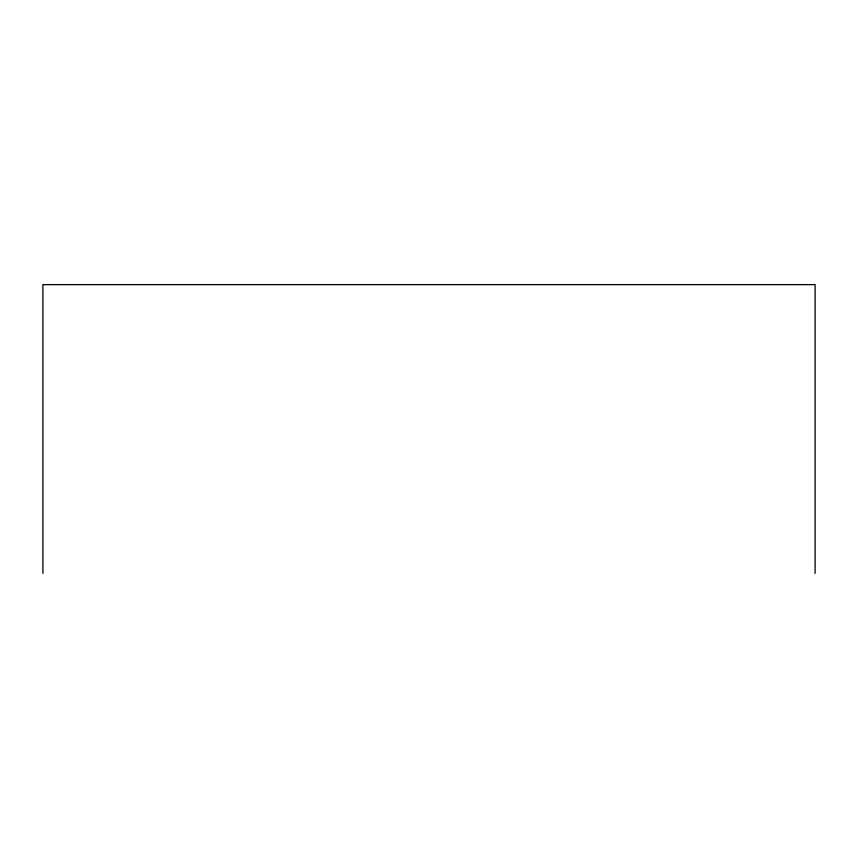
<?xml version="1.0" encoding="UTF-8"?>
<svg xmlns="http://www.w3.org/2000/svg" width="858" height="858" viewBox="0 0 858 858"><rect width="100%" height="100%" fill="white"/><g stroke="black" fill="none" stroke-linecap="round" stroke-linejoin="round"><path stroke-width="1.29" d="M815.1 573.369L815.1 284.631L42.9 284.631L42.9 573.369"/></g></svg>
